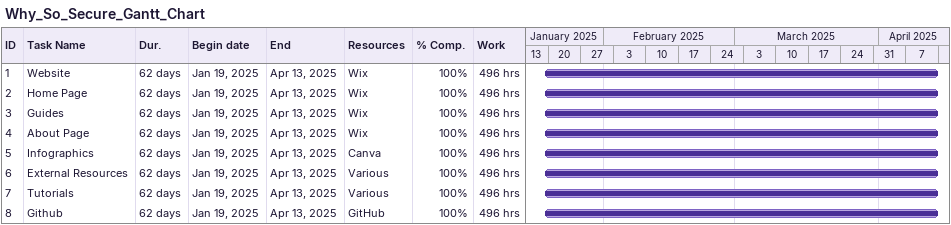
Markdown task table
Why_So_Secure_Gantt_Chart

| ID | Task | Duration | Start | Finish | Resources | % complete | Work (h) |
|---|---|---|---|---|---|---|---|
| 1 | Website | 62d | 2025-01-19 | 2025-04-13 | Wix | 100 | 496 |
| 2 | Home Page | 62d | 2025-01-19 | 2025-04-13 | Wix | 100 | 496 |
| 3 | Guides | 62d | 2025-01-19 | 2025-04-13 | Wix | 100 | 496 |
| 4 | About Page | 62d | 2025-01-19 | 2025-04-13 | Wix | 100 | 496 |
| 5 | Infographics | 62d | 2025-01-19 | 2025-04-13 | Canva | 100 | 496 |
| 6 | External Resources | 62d | 2025-01-19 | 2025-04-13 | Various | 100 | 496 |
| 7 | Tutorials | 62d | 2025-01-19 | 2025-04-13 | Various | 100 | 496 |
| 8 | Github | 62d | 2025-01-19 | 2025-04-13 | GitHub | 100 | 496 |
